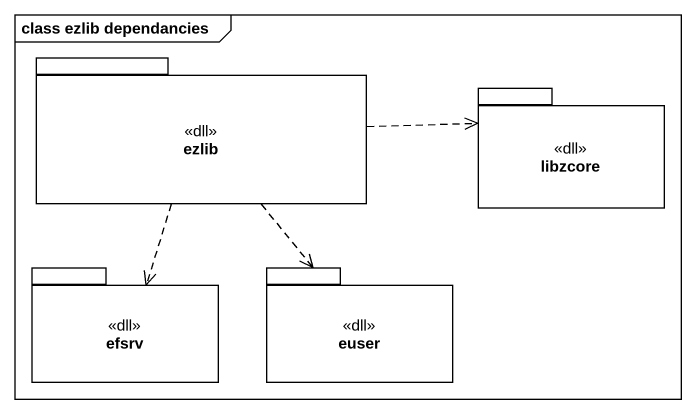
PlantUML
@startuml
mainframe class ezlib dependancies
package ezlib <<dll>> {
}
package libzcore <<dll>> {
}
package efsrv <<dll>> {
}
package euser <<dll>> {
}
ezlib .right.> libzcore
ezlib ..> efsrv
ezlib ..> euser
@enduml
